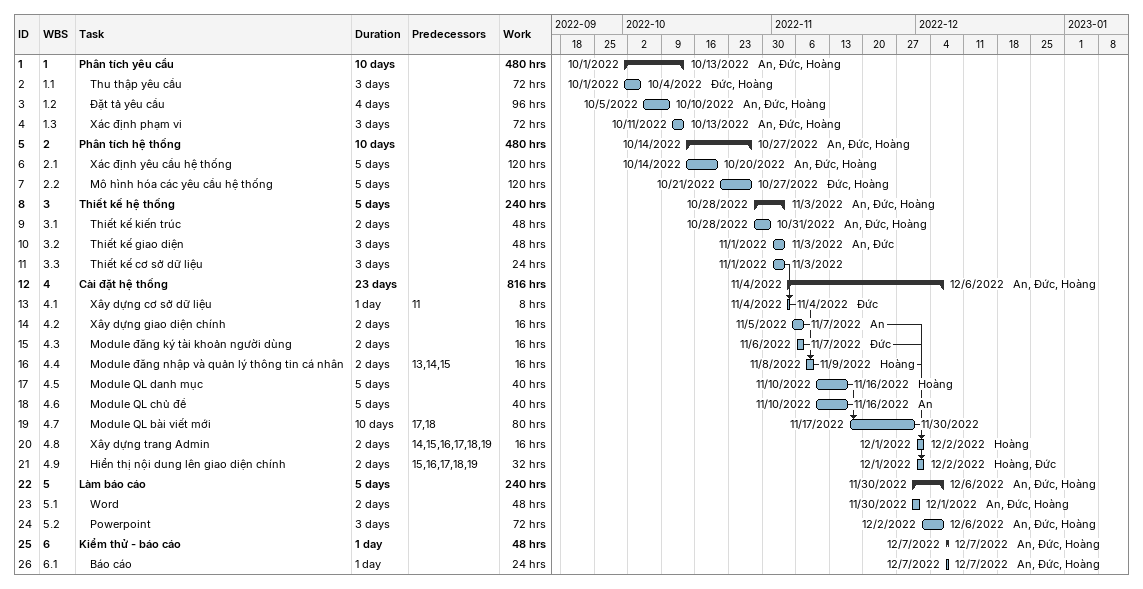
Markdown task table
| ID | WBS | Task | Duration | Start | Finish | Predecessors | Resources | Work (h) |
|---|---|---|---|---|---|---|---|---|
| 1 | 1 | **Phân tích yêu cầu** | 10d | 2022-10-01 | 2022-10-13 |  | An, Đức, Hoàng | 480 |
| 2 | 1.1 | Thu thập yêu cầu | 3d | 2022-10-01 | 2022-10-04 |  | Đức, Hoàng | 72 |
| 3 | 1.2 | Đặt tả yêu cầu | 4d | 2022-10-05 | 2022-10-10 |  | An, Đức, Hoàng | 96 |
| 4 | 1.3 | Xác định phạm vi | 3d | 2022-10-11 | 2022-10-13 |  | An, Đức, Hoàng | 72 |
| 5 | 2 | **Phân tích hệ thống** | 10d | 2022-10-14 | 2022-10-27 |  | An, Đức, Hoàng | 480 |
| 6 | 2.1 | Xác định yêu cầu hệ thống | 5d | 2022-10-14 | 2022-10-20 |  | An, Đức, Hoàng | 120 |
| 7 | 2.2 | Mô hình hóa các yêu cầu hệ thống | 5d | 2022-10-21 | 2022-10-27 |  | Đức, Hoàng | 120 |
| 8 | 3 | **Thiết kế hệ thống** | 5d | 2022-10-28 | 2022-11-03 |  | An, Đức, Hoàng | 240 |
| 9 | 3.1 | Thiết kế kiến trúc | 2d | 2022-10-28 | 2022-10-31 |  | An, Đức, Hoàng | 48 |
| 10 | 3.2 | Thiết kế giao diện | 3d | 2022-11-01 | 2022-11-03 |  | An, Đức | 48 |
| 11 | 3.3 | Thiết kế cơ sở dữ liệu | 3d | 2022-11-01 | 2022-11-03 |  |  | 24 |
| 12 | 4 | **Cài đặt hệ thống** | 23d | 2022-11-04 | 2022-12-06 |  | An, Đức, Hoàng | 816 |
| 13 | 4.1 | Xây dựng cơ sở dữ liệu | 1d | 2022-11-04 | 2022-11-04 | 11 | Đức | 8 |
| 14 | 4.2 | Xây dựng giao diện chính | 2d | 2022-11-05 | 2022-11-07 |  | An | 16 |
| 15 | 4.3 | Module đăng ký tài khoản người dùng | 2d | 2022-11-06 | 2022-11-07 |  | Đức | 16 |
| 16 | 4.4 | Module đăng nhập và quản lý thông tin cá nhân | 2d | 2022-11-08 | 2022-11-09 | 13, 14, 15 | Hoàng | 16 |
| 17 | 4.5 | Module QL danh mục | 5d | 2022-11-10 | 2022-11-16 |  | Hoàng | 40 |
| 18 | 4.6 | Module QL chủ đề | 5d | 2022-11-10 | 2022-11-16 |  | An | 40 |
| 19 | 4.7 | Module QL bài viết mới | 10d | 2022-11-17 | 2022-11-30 | 17, 18 |  | 80 |
| 20 | 4.8 | Xây dựng trang Admin | 2d | 2022-12-01 | 2022-12-02 | 14, 15, 16, 17, 18, 19 | Hoàng | 16 |
| 21 | 4.9 | Hiển thị nội dung lên giao diện chính | 2d | 2022-12-01 | 2022-12-02 | 15, 16, 17, 18, 19 | Hoàng, Đức | 32 |
| 22 | 5 | **Làm báo cáo** | 5d | 2022-11-30 | 2022-12-06 |  | An, Đức, Hoàng | 240 |
| 23 | 5.1 | Word | 2d | 2022-11-30 | 2022-12-01 |  | An, Đức, Hoàng | 48 |
| 24 | 5.2 | Powerpoint | 3d | 2022-12-02 | 2022-12-06 |  | An, Đức, Hoàng | 72 |
| 25 | 6 | **Kiểm thử - báo cáo** | 1d | 2022-12-07 | 2022-12-07 |  | An, Đức, Hoàng | 48 |
| 26 | 6.1 | Báo cáo | 1d | 2022-12-07 | 2022-12-07 |  | An, Đức, Hoàng | 24 |
